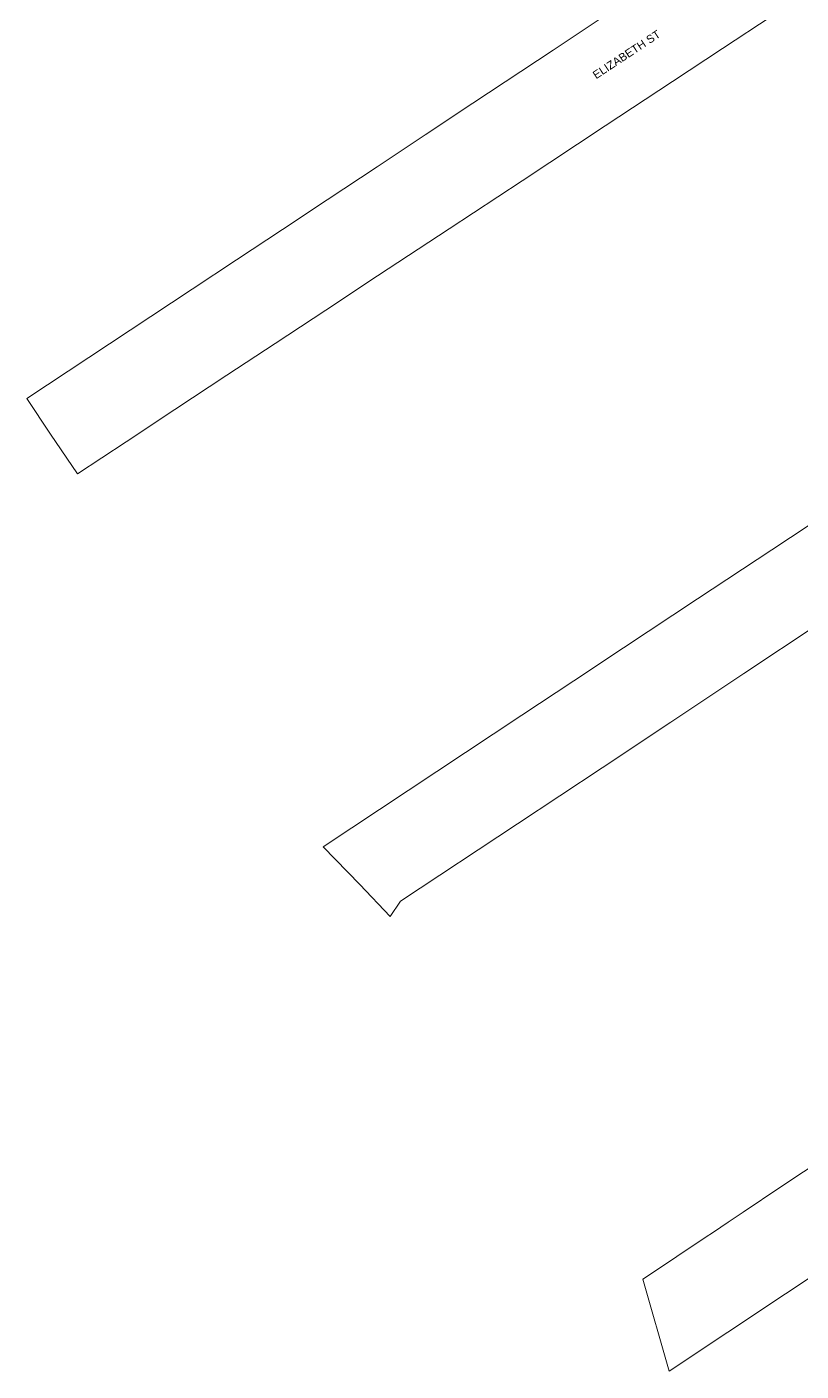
# Model space of a CAD drawing. Header units: metres. Extents: x 302064 to 304096, y 6268242 to 6271990.
# Drawn here: x 302110.9 to 302285.1, y 6271073.3 to 6271375.7 of the extents above; entities that cross this region are included whole.
import ezdxf

# ---------------------------------------------------------------- set-up
doc = ezdxf.new("R2010")
doc.units = ezdxf.units.M
doc.layers.add('Cadastre Roads_SP_EXT', color=9, linetype='Continuous', lineweight=5)
doc.styles.get("Standard").update_dxf_attribs({"font": 'arial.ttf'})

msp = doc.modelspace()

# ---------------------------------------------------------------- linework, layer by layer
at = {"layer": 'Cadastre Roads_SP_EXT', "linetype": 'Continuous'}
for points in [[(302244.886, 6271380.823), (302229.304, 6271370.52), (302211.249, 6271358.55), (302200.547, 6271351.454), (302189.69, 6271344.247), (302178.46, 6271336.817), (302168.388, 6271330.136), (302158.06, 6271323.305), (302148.113, 6271316.741), (302110.878, 6271292.1), (302116.226, 6271284.128), (302122.243, 6271275.16), (302133.197, 6271282.374), (302144.186, 6271289.673), (302155.914, 6271297.408), (302166.773, 6271304.523), (302178.146, 6271312.042), (302189.808, 6271319.698), (302205.911, 6271330.312), (302222.312, 6271341.125), (302241.064, 6271353.493), (302256.165, 6271363.466), (302267.424, 6271370.895), (302278.597, 6271378.233)], [(302295.322, 6271269.2089), (302278.5049, 6271258.0867), (302261.8411, 6271247.068), (302245.1467, 6271236.0089), (302233.9795, 6271228.6284), (302222.2448, 6271220.8701), (302177.5839, 6271191.3044), (302185.7882, 6271182.7646), (302192.6627, 6271175.6067), (302194.9969, 6271179.0533), (302194.9969, 6271179.0533), (302221.2708, 6271196.4568), (302240.3421, 6271209.0569), (302255.8275, 6271219.353), (302272.2214, 6271230.2746), (302288.9311, 6271241.3987)], [(302295.889, 6271124.905), (302280.58, 6271114.775), (302272.065, 6271109.082), (302268.717, 6271106.843), (302265.372, 6271104.61), (302263.546, 6271103.391), (302257.149, 6271099.119), (302255.024, 6271097.705), (302249.534, 6271094.051), (302249.534, 6271094.051), (302255.447, 6271073.331), (302294.829, 6271099.523)]]:
    msp.add_lwpolyline(points, dxfattribs=at)

# ---------------------------------------------------------------- texts
at = {"layer": 'Cadastre Roads_SP_EXT'}
msp.add_text('ELIZABETH ST', height=1.8, rotation=33.446388, dxfattribs=at).set_placement((302238.99, 6271363.9255))

doc.saveas('drawing.dxf')
